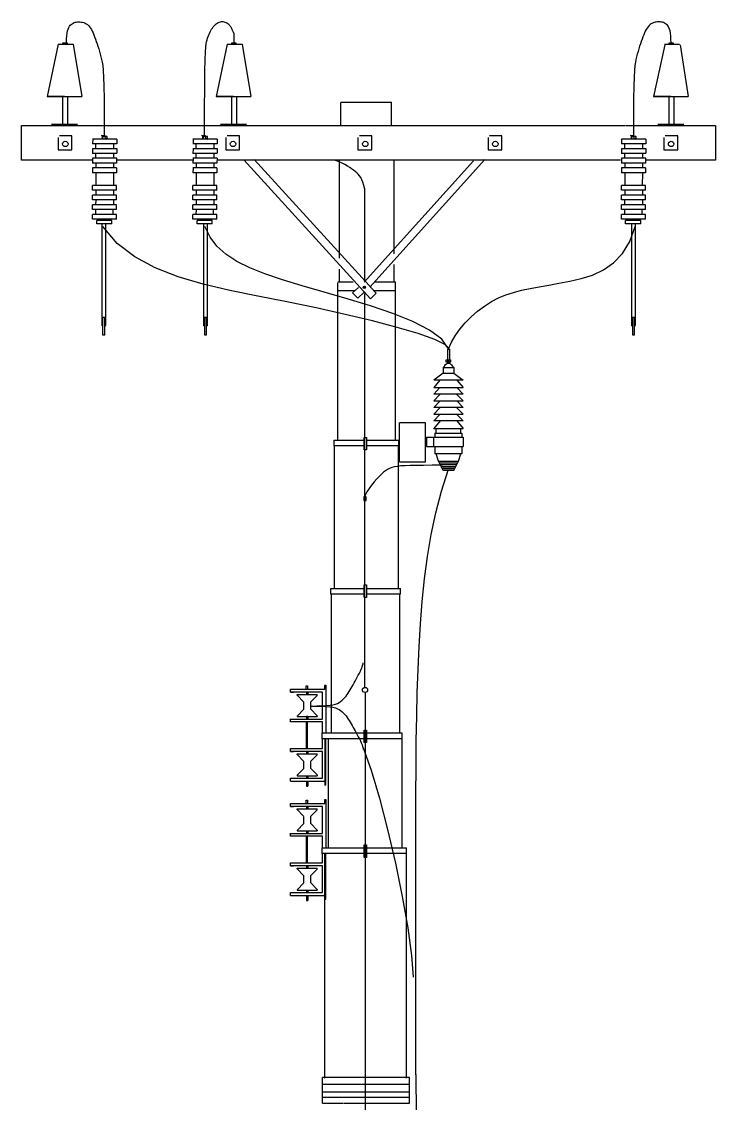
# Model space of a CAD drawing. Extents: x -0.4 to 10.4, y 0 to 10.5.
# Drawn here: x 4.285 to 7.485, y 5.475 to 10.464 of the extents above; entities that cross this region are included whole.
import ezdxf

# ---------------------------------------------------------------- set-up
doc = ezdxf.new("R2010")
doc.units = 0
doc.header["$LTSCALE"] = 250
doc.header["$MEASUREMENT"] = 0
doc.layers.add('DETALHES', color=4, linetype='CONTINUOUS')

msp = doc.modelspace()

# ---------------------------------------------------------------- linework, layer by layer
at = {"layer": 'DETALHES', "color": 6}
for p, q in [((4.4962, 10.4214), (4.4987, 10.4298)), ((4.4987, 10.4298), (4.5016, 10.4367)), ((4.5016, 10.4367), (4.505, 10.4423)), ((4.505, 10.4423), (4.5087, 10.447)), ((4.5087, 10.447), (4.5127, 10.451)), ((4.5127, 10.451), (4.517, 10.4544)), ((4.517, 10.4544), (4.5216, 10.4571)), ((4.5216, 10.4571), (4.5264, 10.4594)), ((4.5264, 10.4594), (4.5315, 10.461)), ((4.5315, 10.461), (4.5367, 10.4622)), ((4.5367, 10.4622), (4.5422, 10.4629)), ((4.5422, 10.4629), (4.5478, 10.4631)), ((4.5478, 10.4631), (4.5536, 10.4629)), ((4.5536, 10.4629), (4.5595, 10.4622)), ((4.5595, 10.4622), (4.5654, 10.4609)), ((4.5654, 10.4609), (4.5712, 10.4592)), ((4.5712, 10.4592), (4.5769, 10.4568)), ((4.5769, 10.4568), (4.5825, 10.4537)), ((4.5825, 10.4537), (4.5878, 10.45)), ((4.5878, 10.45), (4.5929, 10.4455)), ((4.5929, 10.4455), (4.5976, 10.4402)), ((4.5976, 10.4402), (4.602, 10.4342)), ((4.602, 10.4342), (4.6062, 10.4274)), ((4.6062, 10.4274), (4.6102, 10.42)), ((5.1573, 10.4226), (5.1609, 10.4287)), ((5.1609, 10.4287), (5.1647, 10.4345)), ((5.1647, 10.4345), (5.1686, 10.4399)), ((5.1686, 10.4399), (5.1728, 10.445)), ((5.1728, 10.445), (5.1771, 10.4496)), ((5.1771, 10.4496), (5.1817, 10.4536)), ((5.1817, 10.4536), (5.1864, 10.4571)), ((5.1864, 10.4571), (5.1913, 10.4599)), ((5.1913, 10.4599), (5.1963, 10.462)), ((5.1963, 10.462), (5.2015, 10.4633)), ((5.2015, 10.4633), (5.2067, 10.4639)), ((5.2067, 10.4639), (5.212, 10.4639)), ((5.212, 10.4639), (5.2172, 10.4632)), ((5.2172, 10.4632), (5.2221, 10.462)), ((5.2221, 10.462), (5.2269, 10.4603)), ((5.2269, 10.4603), (5.2313, 10.4581)), ((5.2313, 10.4581), (5.2353, 10.4556)), ((5.2353, 10.4556), (5.2388, 10.4528)), ((5.2388, 10.4528), (5.2418, 10.4497)), ((5.2418, 10.4497), (5.2445, 10.4465)), ((5.2445, 10.4465), (5.2468, 10.4431)), ((5.2468, 10.4431), (5.2488, 10.4397)), ((5.2488, 10.4397), (5.2506, 10.4363)), ((5.2506, 10.4363), (5.2522, 10.433)), ((5.2522, 10.433), (5.2536, 10.4298)), ((5.2536, 10.4298), (5.255, 10.4269)), ((7.1654, 10.4274), (7.1615, 10.42)), ((7.1696, 10.4342), (7.1654, 10.4274)), ((7.174, 10.4402), (7.1696, 10.4342)), ((7.1787, 10.4455), (7.174, 10.4402)), ((7.1838, 10.45), (7.1787, 10.4455)), ((7.1891, 10.4537), (7.1838, 10.45)), ((7.1947, 10.4568), (7.1891, 10.4537)), ((7.2004, 10.4592), (7.1947, 10.4568)), ((7.2063, 10.4609), (7.2004, 10.4592)), ((7.2122, 10.4622), (7.2063, 10.4609)), ((7.218, 10.4629), (7.2122, 10.4622)), ((7.2238, 10.4631), (7.218, 10.4629)), ((7.2294, 10.4629), (7.2238, 10.4631)), ((7.2349, 10.4622), (7.2294, 10.4629)), ((7.2402, 10.461), (7.2349, 10.4622)), ((7.2452, 10.4594), (7.2402, 10.461)), ((7.2501, 10.4571), (7.2452, 10.4594)), ((7.2546, 10.4544), (7.2501, 10.4571)), ((7.2589, 10.451), (7.2546, 10.4544)), ((7.263, 10.447), (7.2589, 10.451)), ((7.2666, 10.4423), (7.263, 10.447)), ((7.27, 10.4367), (7.2666, 10.4423)), ((7.2729, 10.4298), (7.27, 10.4367)), ((7.2754, 10.4214), (7.2729, 10.4298)), ((4.4914, 10.3668), (4.4918, 10.3842)), ((4.4918, 10.3842), (4.4927, 10.3989)), ((4.4927, 10.3989), (4.4942, 10.4112)), ((4.4942, 10.4112), (4.4962, 10.4214)), ((4.6102, 10.42), (4.614, 10.4118)), ((4.614, 10.4118), (4.6177, 10.403)), ((4.6177, 10.403), (4.6214, 10.3936)), ((4.6214, 10.3936), (4.6251, 10.3835)), ((4.6251, 10.3835), (4.6289, 10.3729)), ((5.1379, 10.3709), (5.1401, 10.3794)), ((5.1401, 10.3794), (5.1425, 10.3875)), ((5.1425, 10.3875), (5.1451, 10.3952)), ((5.1451, 10.3952), (5.1479, 10.4026)), ((5.1479, 10.4026), (5.1508, 10.4096)), ((5.1508, 10.4096), (5.154, 10.4163)), ((5.154, 10.4163), (5.1573, 10.4226)), ((5.255, 10.4269), (5.2563, 10.4242)), ((5.2563, 10.4242), (5.2575, 10.4217)), ((5.2575, 10.4217), (5.2586, 10.4195)), ((5.2586, 10.4195), (5.2596, 10.4175)), ((5.2596, 10.4175), (5.2605, 10.4157)), ((5.2605, 10.4157), (5.2612, 10.4143)), ((5.2612, 10.4143), (5.2618, 10.413)), ((5.2618, 10.413), (5.2623, 10.412)), ((5.2623, 10.412), (5.2627, 10.4107)), ((5.2627, 10.4107), (5.2629, 10.4086)), ((5.2629, 10.4086), (5.2631, 10.4051)), ((5.2631, 10.4051), (5.2632, 10.3998)), ((5.2632, 10.3998), (5.2633, 10.3921)), ((5.2633, 10.3921), (5.2633, 10.3814)), ((5.2633, 10.3814), (5.2633, 10.3672)), ((7.1465, 10.3835), (7.1427, 10.3729)), ((7.1502, 10.3936), (7.1465, 10.3835)), ((7.1539, 10.403), (7.1502, 10.3936)), ((7.1576, 10.4118), (7.1539, 10.403)), ((7.1615, 10.42), (7.1576, 10.4118)), ((7.2774, 10.4112), (7.2754, 10.4214)), ((7.2789, 10.3989), (7.2774, 10.4112)), ((7.2799, 10.3842), (7.2789, 10.3989)), ((7.2802, 10.3668), (7.2799, 10.3842)), ((4.6289, 10.3729), (4.6327, 10.3618)), ((4.6327, 10.3618), (4.6365, 10.3503)), ((4.6365, 10.3503), (4.6402, 10.3385)), ((4.6402, 10.3385), (4.6437, 10.3264)), ((5.1324, 10.3242), (5.134, 10.3471)), ((5.134, 10.3471), (5.1359, 10.3613)), ((5.1359, 10.3613), (5.1379, 10.3709)), ((7.1315, 10.3385), (7.1279, 10.3264)), ((7.1352, 10.3503), (7.1315, 10.3385)), ((7.1389, 10.3618), (7.1352, 10.3503)), ((7.1427, 10.3729), (7.1389, 10.3618)), ((4.6437, 10.3264), (4.6472, 10.3142)), ((4.6472, 10.3142), (4.6504, 10.3018)), ((4.6504, 10.3018), (4.6534, 10.2895)), ((4.6534, 10.2895), (4.6561, 10.2767)), ((5.13, 10.2357), (5.1311, 10.2884)), ((5.1311, 10.2884), (5.1324, 10.3242)), ((7.1182, 10.2895), (7.1156, 10.2767)), ((7.1212, 10.3018), (7.1182, 10.2895)), ((7.1244, 10.3142), (7.1212, 10.3018)), ((7.1279, 10.3264), (7.1244, 10.3142)), ((4.6561, 10.2767), (4.6584, 10.2609)), ((4.6584, 10.2609), (4.6605, 10.2392)), ((4.6605, 10.2392), (4.6622, 10.2084)), ((5.1291, 10.1618), (5.13, 10.2357)), ((7.1111, 10.2392), (7.1094, 10.2084)), ((7.1132, 10.2609), (7.1111, 10.2392)), ((7.1156, 10.2767), (7.1132, 10.2609)), ((4.6622, 10.2084), (4.6636, 10.1656)), ((7.1094, 10.2084), (7.1081, 10.1656)), ((4.6636, 10.1656), (4.6645, 10.1077)), ((5.1286, 10.0627), (5.1291, 10.1618)), ((7.1081, 10.1656), (7.1071, 10.1077)), ((4.6645, 10.1077), (4.6651, 10.0317)), ((7.1071, 10.1077), (7.1065, 10.0317)), ((4.6651, 10.0317), (4.6653, 9.9346)), ((5.1285, 9.9342), (5.1286, 10.0627)), ((7.1065, 10.0317), (7.1063, 9.9346)), ((5.7488, 9.817), (5.7327, 9.8233)), ((5.7632, 9.8106), (5.7488, 9.817)), ((5.776, 9.8043), (5.7632, 9.8106)), ((5.7875, 9.798), (5.776, 9.8043)), ((5.7977, 9.7918), (5.7875, 9.798)), ((5.8069, 9.7856), (5.7977, 9.7918)), ((5.8153, 9.7794), (5.8069, 9.7856)), ((5.823, 9.7733), (5.8153, 9.7794)), ((5.8301, 9.7672), (5.823, 9.7733)), ((5.8367, 9.7607), (5.8301, 9.7672)), ((5.8429, 9.7535), (5.8367, 9.7607)), ((5.8487, 9.7451), (5.8429, 9.7535)), ((5.8541, 9.735), (5.8487, 9.7451)), ((5.8591, 9.7229), (5.8541, 9.735)), ((5.8638, 9.7084), (5.8591, 9.7229)), ((5.8682, 9.691), (5.8638, 9.7084)), ((5.8682, 9.5673), (5.8682, 9.6937)), ((5.8682, 9.2693), (5.8682, 9.5673)), ((4.7251, 9.4414), (4.659, 9.5188)), ((5.1535, 9.4703), (5.1303, 9.5188)), ((7.0897, 9.4492), (7.114, 9.5188)), ((4.8062, 9.3786), (4.7251, 9.4414)), ((5.1854, 9.4281), (5.1535, 9.4703)), ((7.0562, 9.394), (7.0897, 9.4492)), ((5.2264, 9.3912), (5.1854, 9.4281)), ((5.2767, 9.3584), (5.2264, 9.3912)), ((7.0153, 9.3512), (7.0562, 9.394)), ((4.9005, 9.3277), (4.8062, 9.3786)), ((5.3367, 9.3286), (5.2767, 9.3584)), ((6.9688, 9.319), (7.0153, 9.3512)), ((5.0063, 9.2866), (4.9005, 9.3277)), ((5.1217, 9.2527), (5.0063, 9.2866)), ((5.4067, 9.3005), (5.3367, 9.3286)), ((5.4872, 9.2732), (5.4067, 9.3005)), ((6.8662, 9.2785), (6.9184, 9.2954)), ((6.9184, 9.2954), (6.9688, 9.319)), ((5.2449, 9.2238), (5.1217, 9.2527)), ((5.5783, 9.2454), (5.4872, 9.2732)), ((5.6795, 9.2162), (5.5783, 9.2454)), ((6.5909, 9.2251), (6.63, 9.2336)), ((6.63, 9.2336), (6.6714, 9.2414)), ((6.6714, 9.2414), (6.7157, 9.2491)), ((6.7157, 9.2491), (6.7632, 9.2571)), ((6.7632, 9.2571), (6.8138, 9.2664)), ((6.8138, 9.2664), (6.8662, 9.2785)), ((5.3742, 9.1974), (5.2449, 9.2238)), ((5.5077, 9.1712), (5.3742, 9.1974)), ((5.7865, 9.1853), (5.6795, 9.2162)), ((5.894, 9.1525), (5.7865, 9.1853)), ((5.8682, 9.0471), (5.8682, 9.2094)), ((6.4516, 9.1725), (6.4847, 9.1895)), ((6.4847, 9.1895), (6.5187, 9.2036)), ((6.5187, 9.2036), (6.5539, 9.2153)), ((6.5539, 9.2153), (6.5909, 9.2251)), ((5.6432, 9.1433), (5.5077, 9.1712)), ((5.7763, 9.1139), (5.6432, 9.1433)), ((5.9966, 9.1176), (5.894, 9.1525)), ((6.3881, 9.1286), (6.4193, 9.152)), ((6.4193, 9.152), (6.4516, 9.1725)), ((5.9024, 9.0839), (5.7763, 9.1139)), ((6.0165, 9.054), (5.9024, 9.0839)), ((6.0891, 9.0805), (5.9966, 9.1176)), ((6.1662, 9.0411), (6.0891, 9.0805)), ((6.3311, 9.0748), (6.3585, 9.1027)), ((6.3585, 9.1027), (6.3881, 9.1286)), ((5.8682, 8.9147), (5.8682, 9.0471)), ((6.1141, 9.0251), (6.0165, 9.054)), ((6.2226, 8.9992), (6.1662, 9.0411)), ((6.2849, 9.0154), (6.3064, 9.0456)), ((6.3064, 9.0456), (6.3311, 9.0748)), ((6.1902, 8.9978), (6.1141, 9.0251)), ((6.2401, 8.973), (6.1902, 8.9978)), ((6.253, 8.9546), (6.2226, 8.9992)), ((6.2539, 8.9546), (6.2673, 8.9849)), ((6.2673, 8.9849), (6.2849, 9.0154)), ((6.2591, 8.9515), (6.2401, 8.973)), ((5.8681, 7.3926), (5.8681, 8.9136)), ((5.9532, 8.3856), (5.9438, 8.3769)), ((5.9624, 8.3928), (5.9532, 8.3856)), ((5.9718, 8.3988), (5.9624, 8.3928)), ((5.9817, 8.4036), (5.9718, 8.3988)), ((5.9924, 8.4075), (5.9817, 8.4036)), ((6.0044, 8.4105), (5.9924, 8.4075)), ((6.018, 8.4129), (6.0044, 8.4105)), ((6.0339, 8.4146), (6.018, 8.4129)), ((6.0531, 8.4159), (6.0339, 8.4146)), ((6.0763, 8.4168), (6.0531, 8.4159)), ((6.1043, 8.4173), (6.0763, 8.4168)), ((6.1381, 8.4175), (6.1043, 8.4173)), ((6.1784, 8.4176), (6.1381, 8.4175)), ((6.226, 8.4177), (6.1784, 8.4176)), ((6.2215, 8.2978), (6.2526, 8.3952)), ((5.9338, 8.3666), (5.9229, 8.3546)), ((5.9438, 8.3769), (5.9338, 8.3666)), ((6.1956, 8.1988), (6.2215, 8.2978)), ((5.8737, 8.273), (5.8631, 8.273)), ((5.8631, 8.273), (5.8631, 8.2551)), ((5.8631, 8.2551), (5.8641, 8.2551)), ((5.8723, 8.2726), (5.8641, 8.2726)), ((5.8641, 8.2726), (5.8641, 8.2556)), ((5.8641, 8.2556), (5.8718, 8.2556)), ((5.8641, 8.2551), (5.8723, 8.2551)), ((5.8718, 8.2721), (5.8645, 8.2721)), ((5.8645, 8.2721), (5.8645, 8.256)), ((5.8645, 8.256), (5.8704, 8.256)), ((5.8645, 8.2551), (5.8737, 8.2551)), ((5.8663, 8.2707), (5.865, 8.2707)), ((5.865, 8.2707), (5.865, 8.2569)), ((5.865, 8.2569), (5.87, 8.2569)), ((5.87, 8.2689), (5.8654, 8.2689)), ((5.8654, 8.2689), (5.8654, 8.2579)), ((5.8654, 8.2579), (5.8691, 8.2579)), ((5.8691, 8.2661), (5.8659, 8.2661)), ((5.8659, 8.2661), (5.8659, 8.2629)), ((5.8659, 8.2629), (5.8659, 8.2611)), ((5.8659, 8.2611), (5.8673, 8.2611)), ((5.8704, 8.2707), (5.8663, 8.2707)), ((5.8673, 8.2611), (5.8673, 8.2597)), ((5.8673, 8.2597), (5.8682, 8.2597)), ((5.8691, 8.2579), (5.8691, 8.2661)), ((5.87, 8.2569), (5.87, 8.2689)), ((5.8704, 8.256), (5.8704, 8.2707)), ((5.8718, 8.2565), (5.8718, 8.2721)), ((5.8718, 8.2556), (5.8718, 8.2565)), ((5.8723, 8.2551), (5.8723, 8.2726)), ((5.8737, 8.2551), (5.8737, 8.273)), ((6.1743, 8.0982), (6.1956, 8.1988)), ((6.157, 7.9964), (6.1743, 8.0982)), ((6.1433, 7.8936), (6.157, 7.9964)), ((6.1326, 7.79), (6.1433, 7.8936)), ((6.1244, 7.6858), (6.1326, 7.79)), ((6.118, 7.5814), (6.1244, 7.6858)), ((6.1131, 7.4765), (6.118, 7.5814)), ((5.8511, 7.4777), (5.8547, 7.4864)), ((5.8547, 7.4864), (5.8575, 7.4943)), ((5.8575, 7.4943), (5.8593, 7.5014)), ((5.8593, 7.5014), (5.86, 7.5074)), ((5.8279, 7.431), (5.8327, 7.4401)), ((5.8327, 7.4401), (5.8375, 7.4495)), ((5.8375, 7.4495), (5.8423, 7.459)), ((5.8423, 7.459), (5.8469, 7.4685)), ((5.8469, 7.4685), (5.8511, 7.4777)), ((6.1095, 7.3701), (6.1131, 7.4765)), ((5.8007, 7.3824), (5.8053, 7.39)), ((5.8053, 7.39), (5.8098, 7.3978)), ((5.8098, 7.3978), (5.8143, 7.4057)), ((5.8143, 7.4057), (5.8188, 7.4139)), ((5.8188, 7.4139), (5.8233, 7.4223)), ((5.8233, 7.4223), (5.8279, 7.431)), ((5.7561, 7.3287), (5.7629, 7.3341)), ((5.7629, 7.3341), (5.7693, 7.34)), ((5.7693, 7.34), (5.7752, 7.3464)), ((5.7752, 7.3464), (5.7808, 7.3531)), ((5.7808, 7.3531), (5.7861, 7.3602)), ((5.7861, 7.3602), (5.7912, 7.3675)), ((5.7912, 7.3675), (5.796, 7.3749)), ((5.796, 7.3749), (5.8007, 7.3824)), ((5.8685, 7.3731), (5.8685, 3.2901)), ((6.1068, 7.2606), (6.1095, 7.3701)), ((5.6168, 7.3075), (5.6462, 7.3077)), ((5.6168, 7.3075), (5.6462, 7.3073)), ((5.6462, 7.3077), (5.6707, 7.3084)), ((5.6462, 7.3073), (5.6707, 7.3066)), ((5.6707, 7.3084), (5.6909, 7.3096)), ((5.6707, 7.3066), (5.6909, 7.3054)), ((5.6909, 7.3096), (5.7073, 7.3113)), ((5.6909, 7.3054), (5.7073, 7.3037)), ((5.7073, 7.3113), (5.7207, 7.3135)), ((5.7073, 7.3037), (5.7207, 7.3015)), ((5.7207, 7.3135), (5.7317, 7.3163)), ((5.7207, 7.3015), (5.7317, 7.2986)), ((5.7317, 7.3163), (5.7409, 7.3198)), ((5.7317, 7.2986), (5.7409, 7.2952)), ((5.7409, 7.3198), (5.7488, 7.3239)), ((5.7409, 7.2952), (5.7488, 7.2911)), ((5.7488, 7.3239), (5.7561, 7.3287)), ((5.7488, 7.2911), (5.7561, 7.2863)), ((5.7561, 7.2863), (5.7629, 7.2809)), ((5.7629, 7.2809), (5.7693, 7.275)), ((5.7693, 7.275), (5.7752, 7.2686)), ((5.7752, 7.2686), (5.7808, 7.2619)), ((5.7808, 7.2619), (5.7861, 7.2548)), ((5.7861, 7.2548), (5.7912, 7.2475)), ((5.7912, 7.2475), (5.796, 7.2401)), ((5.796, 7.2401), (5.8007, 7.2326)), ((6.1051, 7.1464), (6.1068, 7.2606)), ((5.8007, 7.2326), (5.8053, 7.225)), ((5.8053, 7.225), (5.8098, 7.2172)), ((5.8098, 7.2172), (5.8143, 7.2092)), ((5.8143, 7.2092), (5.8188, 7.2011)), ((5.8188, 7.2011), (5.8233, 7.1927)), ((5.8233, 7.1927), (5.8279, 7.1839)), ((5.8279, 7.1839), (5.8327, 7.1749)), ((5.8327, 7.1749), (5.8375, 7.1655)), ((5.8375, 7.1655), (5.8423, 7.156)), ((5.8423, 7.156), (5.8469, 7.1465)), ((5.8469, 7.1465), (5.8511, 7.1373)), ((5.8511, 7.1373), (5.8547, 7.1286)), ((6.104, 7.026), (6.1051, 7.1464)), ((5.8547, 7.1286), (5.8575, 7.1206)), ((5.8575, 7.1206), (5.8593, 7.1136)), ((5.8593, 7.114), (5.8962, 7.0114)), ((5.8593, 7.1136), (5.86, 7.1076)), ((5.8962, 7.0114), (5.9347, 6.883)), ((6.1035, 6.8979), (6.104, 7.026)), ((6.1033, 6.7606), (6.1035, 6.8979)), ((5.9347, 6.883), (5.9729, 6.7375)), ((5.9729, 6.7375), (6.0088, 6.5835)), ((6.1032, 6.6125), (6.1033, 6.7606)), ((6.1032, 6.4537), (6.1032, 6.6125)), ((6.0088, 6.5835), (6.0404, 6.4297)), ((6.1032, 6.2898), (6.1032, 6.4537)), ((6.0404, 6.4297), (6.0659, 6.2848)), ((6.1032, 6.1281), (6.1032, 6.2898)), ((6.0659, 6.2848), (6.0833, 6.1576)), ((6.0833, 6.1576), (6.0906, 6.0567)), ((6.1032, 5.9759), (6.1032, 6.1281)), ((6.1032, 5.8404), (6.1032, 5.9759)), ((6.1032, 5.729), (6.1032, 5.8404)), ((6.1032, 5.6487), (6.1032, 5.729)), ((6.1032, 5.607), (6.1032, 5.6487)), ((6.1057, 5.4256), (6.1051, 5.6085))]:
    msp.add_line(p, q, dxfattribs=at)
at = {"layer": 'DETALHES', "color": 3}
for p, q in [((4.4535, 10.3594), (4.403, 10.1188)), ((4.4535, 10.3594), (4.5217, 10.3594)), ((4.4752, 10.3594), (4.4752, 10.3667)), ((4.4752, 10.3667), (4.4939, 10.3667)), ((4.4939, 10.3667), (4.4939, 10.3594)), ((4.5217, 10.3594), (4.563, 10.1188)), ((5.2329, 10.3594), (5.1824, 10.1188)), ((5.2329, 10.3594), (5.3011, 10.3594)), ((5.2546, 10.3667), (5.2733, 10.3667)), ((5.2546, 10.3594), (5.2546, 10.3667)), ((5.2733, 10.3667), (5.2733, 10.3594)), ((5.3011, 10.3594), (5.3424, 10.1188)), ((7.2516, 10.357), (7.1998, 10.1188)), ((7.2502, 10.3594), (7.3184, 10.3594)), ((7.2719, 10.3589), (7.2719, 10.3667)), ((7.2719, 10.3667), (7.2906, 10.3667)), ((7.2729, 10.3594), (7.2729, 10.3638)), ((7.2906, 10.3667), (7.2906, 10.3589)), ((7.3216, 10.357), (7.3598, 10.1188)), ((4.403, 10.1188), (4.563, 10.1188)), ((4.483, 10.1188), (4.403, 10.1188)), ((4.4752, 10.1179), (4.4959, 10.1179)), ((5.1824, 10.1188), (5.3424, 10.1188)), ((7.1998, 10.1188), (7.3598, 10.1188)), ((7.2798, 10.1188), (7.1998, 10.1188)), ((7.2719, 10.1179), (7.2927, 10.1179)), ((4.6532, 9.9384), (4.6668, 9.9395)), ((4.6629, 9.9352), (4.6532, 9.9384)), ((4.6722, 9.9345), (4.6557, 9.9345)), ((4.6557, 9.9345), (4.6557, 9.9221)), ((4.6567, 9.9222), (4.6598, 9.9298)), ((4.6598, 9.9298), (4.6629, 9.9352)), ((4.6678, 9.9384), (4.6661, 9.9352)), ((4.6661, 9.9352), (4.6692, 9.9297)), ((4.6668, 9.9395), (4.6678, 9.9384)), ((4.6692, 9.9297), (4.6787, 9.9221)), ((4.6791, 9.9345), (4.672, 9.9345)), ((4.6791, 9.9223), (4.6791, 9.9345)), ((5.1161, 9.9384), (5.1298, 9.9395)), ((5.1258, 9.9352), (5.1161, 9.9384)), ((5.1351, 9.9345), (5.1186, 9.9345)), ((5.1186, 9.9345), (5.1186, 9.9221)), ((5.1196, 9.9222), (5.1228, 9.9298)), ((5.1228, 9.9298), (5.1258, 9.9352)), ((5.1307, 9.9384), (5.129, 9.9352)), ((5.129, 9.9352), (5.1321, 9.9297)), ((5.1298, 9.9395), (5.1307, 9.9384)), ((5.1321, 9.9297), (5.1416, 9.9221)), ((5.142, 9.9345), (5.1349, 9.9345)), ((5.142, 9.9223), (5.142, 9.9345)), ((7.0932, 9.9384), (7.1068, 9.9395)), ((7.1029, 9.9352), (7.0932, 9.9384)), ((7.0957, 9.9345), (7.0957, 9.9221)), ((7.1122, 9.9345), (7.0957, 9.9345)), ((7.0967, 9.9222), (7.0998, 9.9298)), ((7.0998, 9.9298), (7.1029, 9.9352)), ((7.1078, 9.9384), (7.1061, 9.9352)), ((7.1061, 9.9352), (7.1092, 9.9297)), ((7.1068, 9.9395), (7.1078, 9.9384)), ((7.1092, 9.9297), (7.1187, 9.9221)), ((7.1191, 9.9345), (7.112, 9.9345)), ((7.1191, 9.9223), (7.1191, 9.9345)), ((4.7231, 9.9221), (4.612, 9.9221)), ((4.7231, 9.9004), (4.612, 9.9004)), ((4.6123, 9.9224), (4.6122, 9.9002)), ((4.6269, 9.878), (4.627, 9.9003)), ((4.7083, 9.8998), (4.7082, 9.8777)), ((4.7232, 9.922), (4.7231, 9.9004)), ((5.186, 9.9221), (5.0749, 9.9221)), ((5.186, 9.9004), (5.0749, 9.9004)), ((5.0752, 9.9224), (5.0751, 9.9002)), ((5.0899, 9.878), (5.0899, 9.9003)), ((5.1712, 9.8998), (5.1711, 9.8777)), ((5.1861, 9.922), (5.186, 9.9004)), ((7.1631, 9.9221), (7.052, 9.9221)), ((7.1631, 9.9004), (7.052, 9.9004)), ((7.0523, 9.9224), (7.0522, 9.9002)), ((7.0669, 9.878), (7.067, 9.9003)), ((7.1483, 9.8998), (7.1482, 9.8777)), ((7.1632, 9.922), (7.1631, 9.9004)), ((4.7231, 9.878), (4.612, 9.878)), ((4.7231, 9.8562), (4.612, 9.8562)), ((4.7231, 9.8337), (4.612, 9.8337)), ((4.6122, 9.878), (4.6121, 9.8558)), ((4.6122, 9.8337), (4.6121, 9.8115)), ((4.6268, 9.8336), (4.6269, 9.8558)), ((4.7082, 9.8555), (4.7081, 9.8333)), ((4.7229, 9.8339), (4.7228, 9.8112)), ((4.7232, 9.8781), (4.7231, 9.8566)), ((5.186, 9.878), (5.0749, 9.878)), ((5.186, 9.8562), (5.0749, 9.8562)), ((5.186, 9.8337), (5.0749, 9.8337)), ((5.0751, 9.878), (5.075, 9.8558)), ((5.0751, 9.8337), (5.075, 9.8115)), ((5.0897, 9.8336), (5.0898, 9.8558)), ((5.1711, 9.8555), (5.171, 9.8333)), ((5.1858, 9.8339), (5.1857, 9.8112)), ((5.1861, 9.8781), (5.186, 9.8566)), ((7.1631, 9.878), (7.052, 9.878)), ((7.1631, 9.8562), (7.052, 9.8562)), ((7.1631, 9.8337), (7.052, 9.8337)), ((7.0522, 9.878), (7.0521, 9.8558)), ((7.0522, 9.8337), (7.0521, 9.8115)), ((7.0668, 9.8336), (7.0669, 9.8558)), ((7.1482, 9.8555), (7.1481, 9.8333)), ((7.1629, 9.8339), (7.1628, 9.8112)), ((7.1632, 9.8781), (7.1631, 9.8566)), ((4.7228, 9.8112), (4.612, 9.8112)), ((4.7227, 9.7889), (4.612, 9.7889)), ((4.6122, 9.7889), (4.6121, 9.767)), ((4.6264, 9.8112), (4.6263, 9.789)), ((4.708, 9.8112), (4.7079, 9.789)), ((4.7227, 9.7889), (4.7226, 9.767)), ((5.1857, 9.8112), (5.0749, 9.8112)), ((5.1856, 9.7889), (5.0749, 9.7889)), ((5.0751, 9.7889), (5.075, 9.767)), ((5.0893, 9.8112), (5.0892, 9.789)), ((5.1709, 9.8112), (5.1708, 9.789)), ((5.1856, 9.7889), (5.1855, 9.767)), ((7.1628, 9.8112), (7.052, 9.8112)), ((7.1627, 9.7889), (7.052, 9.7889)), ((7.0522, 9.7889), (7.0521, 9.767)), ((7.0664, 9.8112), (7.0663, 9.789)), ((7.148, 9.8112), (7.1479, 9.789)), ((7.1627, 9.7889), (7.1626, 9.767)), ((4.7226, 9.767), (4.612, 9.767)), ((4.6265, 9.7668), (4.6263, 9.7077)), ((4.7078, 9.7668), (4.7076, 9.7077)), ((5.1855, 9.767), (5.0749, 9.767)), ((5.0894, 9.7668), (5.0892, 9.7077)), ((5.1708, 9.7668), (5.1705, 9.7077)), ((7.1626, 9.767), (7.052, 9.767)), ((7.0665, 9.7668), (7.0663, 9.7077)), ((7.1478, 9.7668), (7.1476, 9.7077)), ((4.6115, 9.6859), (4.6116, 9.708)), ((4.7224, 9.708), (4.6116, 9.708)), ((4.7223, 9.6864), (4.612, 9.6864)), ((4.6263, 9.6858), (4.6248, 9.6859)), ((4.6264, 9.686), (4.6263, 9.6639)), ((4.708, 9.6857), (4.7079, 9.6635)), ((4.7223, 9.6864), (4.7224, 9.708)), ((5.0744, 9.6859), (5.0745, 9.708)), ((5.1853, 9.708), (5.0745, 9.708)), ((5.1853, 9.6864), (5.0749, 9.6864)), ((5.0892, 9.6858), (5.0877, 9.6859)), ((5.0893, 9.686), (5.0892, 9.6639)), ((5.1709, 9.6857), (5.1708, 9.6635)), ((5.1853, 9.6864), (5.1853, 9.708)), ((7.0515, 9.6859), (7.0516, 9.708)), ((7.1624, 9.708), (7.0516, 9.708)), ((7.1623, 9.6864), (7.052, 9.6864)), ((7.0663, 9.6858), (7.0648, 9.6859)), ((7.0664, 9.686), (7.0663, 9.6639)), ((7.148, 9.6857), (7.1479, 9.6635)), ((7.1623, 9.6864), (7.1624, 9.708)), ((4.6113, 9.6415), (4.6114, 9.6633)), ((4.7223, 9.6633), (4.6114, 9.6633)), ((4.7223, 9.6414), (4.6114, 9.6414)), ((4.6261, 9.6415), (4.626, 9.6193)), ((4.7223, 9.6633), (4.7075, 9.6634)), ((4.708, 9.6407), (4.7079, 9.6186)), ((4.7222, 9.6414), (4.7223, 9.6633)), ((5.0742, 9.6415), (5.0743, 9.6633)), ((5.1852, 9.6633), (5.0743, 9.6633)), ((5.1852, 9.6414), (5.0743, 9.6414)), ((5.089, 9.6415), (5.0889, 9.6193)), ((5.1852, 9.6633), (5.1704, 9.6634)), ((5.1709, 9.6407), (5.1708, 9.6186)), ((5.1851, 9.6414), (5.1852, 9.6633)), ((7.0513, 9.6415), (7.0514, 9.6633)), ((7.1623, 9.6633), (7.0514, 9.6633)), ((7.1623, 9.6414), (7.0514, 9.6414)), ((7.0661, 9.6415), (7.066, 9.6193)), ((7.1623, 9.6633), (7.1475, 9.6634)), ((7.148, 9.6407), (7.1479, 9.6186)), ((7.1622, 9.6414), (7.1623, 9.6633)), ((4.6112, 9.5972), (4.6112, 9.5971)), ((4.6113, 9.5971), (4.6114, 9.6195)), ((4.7222, 9.5971), (4.6113, 9.5971)), ((4.7223, 9.6195), (4.6114, 9.6195)), ((4.626, 9.5971), (4.6259, 9.5748)), ((4.7072, 9.5747), (4.7073, 9.5968)), ((4.7222, 9.5971), (4.7223, 9.6195)), ((5.0741, 9.5972), (5.0741, 9.5971)), ((5.0742, 9.5971), (5.0743, 9.6195)), ((5.1851, 9.5971), (5.0742, 9.5971)), ((5.1852, 9.6195), (5.0743, 9.6195)), ((5.0889, 9.5971), (5.0888, 9.5748)), ((5.1701, 9.5747), (5.1702, 9.5968)), ((5.1851, 9.5971), (5.1852, 9.6195)), ((7.0512, 9.5972), (7.0512, 9.5971)), ((7.0513, 9.5971), (7.0514, 9.6195)), ((7.1622, 9.5971), (7.0513, 9.5971)), ((7.1623, 9.6195), (7.0514, 9.6195)), ((7.066, 9.5971), (7.0659, 9.5748)), ((7.1472, 9.5747), (7.1473, 9.5968)), ((7.1622, 9.5971), (7.1623, 9.6195)), ((4.7223, 9.5751), (4.6111, 9.5751)), ((4.6113, 9.5536), (4.6114, 9.575)), ((4.7222, 9.5536), (4.6113, 9.5536)), ((4.7009, 9.5462), (4.6307, 9.5462)), ((4.6307, 9.5312), (4.6307, 9.5462)), ((4.7009, 9.5312), (4.6307, 9.5312)), ((4.6555, 9.0617), (4.6555, 9.5323)), ((4.6711, 9.5317), (4.6711, 9.0621)), ((4.7009, 9.5312), (4.7009, 9.5462)), ((4.7222, 9.5536), (4.7223, 9.5745)), ((5.1852, 9.5751), (5.074, 9.5751)), ((5.0742, 9.5536), (5.0743, 9.575)), ((5.1851, 9.5536), (5.0742, 9.5536)), ((5.1638, 9.5462), (5.0936, 9.5462)), ((5.0936, 9.5312), (5.0936, 9.5462)), ((5.1638, 9.5312), (5.0936, 9.5312)), ((5.1255, 9.0617), (5.1255, 9.5323)), ((5.1411, 9.5317), (5.1411, 9.0614)), ((5.1638, 9.5312), (5.1638, 9.5462)), ((5.1851, 9.5536), (5.1852, 9.5745)), ((7.1623, 9.5751), (7.0511, 9.5751)), ((7.0513, 9.5536), (7.0514, 9.575)), ((7.1622, 9.5536), (7.0513, 9.5536)), ((7.0707, 9.5312), (7.0707, 9.5462)), ((7.1409, 9.5462), (7.0707, 9.5462)), ((7.1409, 9.5312), (7.0707, 9.5312)), ((7.0996, 9.0617), (7.0996, 9.5323)), ((7.1152, 9.5317), (7.1152, 9.0621)), ((7.1409, 9.5312), (7.1409, 9.5462)), ((7.1622, 9.5536), (7.1623, 9.5745)), ((4.6679, 9.1), (4.6579, 9.1)), ((4.6579, 9.1), (4.6579, 9.02)), ((4.6679, 9.02), (4.6679, 9.1)), ((5.1279, 9.1), (5.1279, 9.02)), ((5.1379, 9.1), (5.1279, 9.1)), ((5.1379, 9.02), (5.1379, 9.1)), ((7.102, 9.1), (7.102, 9.02)), ((7.112, 9.1), (7.102, 9.1)), ((7.112, 9.02), (7.112, 9.1)), ((4.6556, 9.0617), (4.6578, 9.0617)), ((4.6679, 9.0617), (4.6711, 9.0617)), ((4.6711, 9.0617), (4.6711, 9.0622)), ((5.1255, 9.0617), (5.1278, 9.0617)), ((5.1377, 9.0614), (5.1411, 9.0614)), ((7.0996, 9.0617), (7.1019, 9.0617)), ((7.1119, 9.0617), (7.1152, 9.0617)), ((7.1152, 9.0617), (7.1152, 9.0622)), ((4.6579, 9.02), (4.6679, 9.02)), ((5.1279, 9.02), (5.1379, 9.02)), ((7.102, 9.02), (7.112, 9.02)), ((6.2483, 8.9515), (6.2483, 8.9045)), ((6.2591, 8.9515), (6.2483, 8.9515)), ((6.2591, 8.9045), (6.2591, 8.9515)), ((6.2364, 8.8768), (6.2374, 8.8817)), ((6.2374, 8.8817), (6.2437, 8.886)), ((6.2428, 8.9045), (6.2628, 8.9045)), ((6.2428, 8.8938), (6.2428, 8.9045)), ((6.2628, 8.8938), (6.2428, 8.8938)), ((6.2437, 8.886), (6.2499, 8.889)), ((6.2483, 8.9045), (6.2591, 8.9045)), ((6.2483, 8.8938), (6.2483, 8.889)), ((6.2483, 8.889), (6.2591, 8.889)), ((6.2499, 8.889), (6.2502, 8.8891)), ((6.2506, 8.8938), (6.2506, 8.9045)), ((6.2566, 8.8938), (6.2566, 8.9045)), ((6.2583, 8.889), (6.2584, 8.889)), ((6.2584, 8.889), (6.2625, 8.886)), ((6.2591, 8.889), (6.2591, 8.8938)), ((6.2625, 8.886), (6.2668, 8.8817)), ((6.2628, 8.9045), (6.2628, 8.8938)), ((6.2668, 8.8817), (6.2711, 8.8767)), ((6.2288, 8.8431), (6.186, 8.8109)), ((6.2286, 8.8694), (6.2316, 8.8719)), ((6.2288, 8.8693), (6.2288, 8.8431)), ((6.2288, 8.8689), (6.2776, 8.8689)), ((6.2288, 8.8431), (6.2776, 8.8431)), ((6.2316, 8.8719), (6.2364, 8.8768)), ((6.2711, 8.8767), (6.2756, 8.8718)), ((6.2756, 8.8718), (6.2783, 8.8693)), ((6.2776, 8.8684), (6.2776, 8.8431)), ((6.2776, 8.8431), (6.3205, 8.8109)), ((6.3205, 8.8109), (6.186, 8.8109)), ((6.2143, 8.8107), (6.186, 8.7769)), ((6.2921, 8.8108), (6.3205, 8.7769)), ((6.186, 8.7769), (6.3205, 8.7769)), ((6.2141, 8.7766), (6.186, 8.7451)), ((6.3205, 8.7451), (6.186, 8.7451)), ((6.2142, 8.7448), (6.186, 8.7143)), ((6.2923, 8.7766), (6.3205, 8.7451)), ((6.2923, 8.7448), (6.3205, 8.7143)), ((6.2144, 8.7143), (6.186, 8.6836)), ((6.186, 8.7143), (6.3205, 8.7143)), ((6.3205, 8.6836), (6.186, 8.6836)), ((6.2141, 8.6833), (6.186, 8.6528)), ((6.292, 8.7143), (6.3205, 8.6836)), ((6.2923, 8.6833), (6.3205, 8.6528)), ((6.186, 8.6528), (6.3205, 8.6528)), ((6.2141, 8.6525), (6.186, 8.6221)), ((6.2923, 8.6525), (6.3205, 8.6221)), ((6.1471, 8.6132), (6.0271, 8.6132)), ((6.0271, 8.4332), (6.0271, 8.6132)), ((6.1471, 8.4332), (6.1471, 8.6132)), ((6.2147, 8.6222), (6.186, 8.5881)), ((6.3205, 8.6221), (6.186, 8.6221)), ((6.186, 8.5879), (6.186, 8.5883)), ((6.186, 8.5881), (6.3205, 8.5881)), ((6.1967, 8.5664), (6.1967, 8.5881)), ((6.2917, 8.6222), (6.3205, 8.5881)), ((6.3098, 8.5664), (6.3098, 8.5881)), ((6.3205, 8.5881), (6.3205, 8.5879)), ((6.025, 8.5051), (6.025, 8.532)), ((6.1526, 8.5479), (6.3206, 8.5479)), ((6.1527, 8.5477), (6.1527, 8.5049)), ((6.186, 8.5049), (6.186, 8.5477)), ((6.1905, 8.5664), (6.3152, 8.5664)), ((6.1905, 8.5664), (6.1905, 8.5481)), ((6.3154, 8.5664), (6.3154, 8.5481)), ((6.3205, 8.5477), (6.3205, 8.5049)), ((6.1471, 8.4851), (6.1471, 8.5239)), ((6.1526, 8.5045), (6.3206, 8.5045)), ((6.1905, 8.5043), (6.1905, 8.4709)), ((6.3152, 8.5048), (6.3152, 8.4709)), ((6.0271, 8.4332), (6.1471, 8.4332)), ((6.3152, 8.4709), (6.1905, 8.4709)), ((6.2074, 8.4368), (6.1967, 8.4709)), ((6.2074, 8.4368), (6.2991, 8.4368)), ((6.2776, 8.394), (6.2991, 8.4368)), ((6.2991, 8.4368), (6.3098, 8.4709)), ((6.2113, 8.4287), (6.2946, 8.4287)), ((6.2152, 8.4207), (6.2912, 8.4207)), ((6.2193, 8.4126), (6.2872, 8.4126)), ((6.2227, 8.4046), (6.2835, 8.4046)), ((6.2273, 8.3965), (6.2788, 8.3965)), ((6.2776, 8.394), (6.2288, 8.394)), ((5.524, 7.3847), (5.6825, 7.3847)), ((5.5251, 7.3709), (5.5251, 7.3849)), ((5.5976, 7.401), (5.6038, 7.401)), ((5.5976, 7.3851), (5.5976, 7.401)), ((5.6038, 7.401), (5.6038, 7.3851)), ((5.6821, 7.4029), (5.6821, 7.401)), ((5.6873, 7.4029), (5.6821, 7.4029)), ((5.6825, 7.3847), (5.6825, 7.4018)), ((5.6875, 7.4034), (5.6875, 7.1834)), ((5.6722, 7.3709), (5.5251, 7.3709)), ((5.5251, 7.3709), (5.5389, 7.3709)), ((5.5855, 7.3268), (5.5554, 7.3578)), ((5.5555, 7.3602), (5.6474, 7.3602)), ((5.5555, 7.3577), (5.5555, 7.3602)), ((5.5983, 7.3705), (5.5983, 7.3599)), ((5.6045, 7.3705), (5.6045, 7.3599)), ((5.6474, 7.3565), (5.6177, 7.3257)), ((5.6474, 7.3565), (5.6474, 7.3602)), ((5.6722, 7.2485), (5.6722, 7.3709)), ((5.5859, 7.2927), (5.5556, 7.2613)), ((5.5857, 7.2924), (5.5857, 7.3261)), ((5.6474, 7.2629), (5.6181, 7.2932)), ((5.6184, 7.2924), (5.6184, 7.3261)), ((5.5251, 7.2342), (5.5251, 7.2481)), ((5.5251, 7.2471), (5.6718, 7.2471)), ((5.6722, 7.2342), (5.5251, 7.2342)), ((5.5556, 7.2613), (5.5556, 7.2592)), ((5.5556, 7.2592), (5.6474, 7.2592)), ((5.5983, 7.2601), (5.5983, 7.2481)), ((5.5983, 7.26), (5.6045, 7.26)), ((5.5983, 7.259), (5.5983, 7.248)), ((5.6045, 7.2601), (5.6045, 7.248)), ((5.6045, 7.259), (5.6045, 7.248)), ((5.6474, 7.2629), (5.6474, 7.2592)), ((5.6722, 7.1837), (5.6722, 7.2342)), ((5.5976, 7.2337), (5.5976, 7.1116)), ((5.6038, 7.1116), (5.6038, 7.2337)), ((5.6714, 7.1566), (5.6714, 7.1835)), ((5.6714, 7.1835), (5.6719, 7.1835)), ((5.6719, 7.1566), (5.6714, 7.1566)), ((5.6722, 7.1118), (5.6722, 7.1568)), ((5.6827, 7.1563), (5.6827, 6.9436)), ((5.6875, 6.9437), (5.6875, 7.1559)), ((5.5251, 7.1118), (5.6722, 7.1118)), ((5.5251, 7.0974), (5.5251, 7.1118)), ((5.5251, 7.0974), (5.5389, 7.0974)), ((5.6722, 7.0974), (5.5251, 7.0974)), ((5.5555, 7.0843), (5.5555, 7.0867)), ((5.5555, 7.0867), (5.6474, 7.0867)), ((5.5983, 7.0971), (5.5983, 7.0865)), ((5.6045, 7.0971), (5.6045, 7.0865)), ((5.6474, 7.083), (5.6474, 7.0867)), ((5.6722, 6.975), (5.6722, 7.0974)), ((5.5855, 7.0533), (5.5554, 7.0843)), ((5.5857, 7.0189), (5.5857, 7.0526)), ((5.6474, 7.083), (5.6177, 7.0522)), ((5.6184, 7.0189), (5.6184, 7.0526)), ((5.5859, 7.0193), (5.5556, 6.9879)), ((5.5556, 6.9879), (5.5556, 6.9858)), ((5.5556, 6.9858), (5.6474, 6.9858)), ((5.5983, 6.9856), (5.5983, 6.9745)), ((5.6045, 6.9856), (5.6045, 6.9745)), ((5.6474, 6.9895), (5.6181, 7.0197)), ((5.6474, 6.9895), (5.6474, 6.9858)), ((5.5241, 6.9606), (5.6824, 6.9606)), ((5.5251, 6.975), (5.6722, 6.975)), ((5.5251, 6.9611), (5.5251, 6.975)), ((5.5983, 6.9609), (5.5983, 6.9382)), ((5.5983, 6.9382), (5.6045, 6.9382)), ((5.6045, 6.9609), (5.6045, 6.9382)), ((5.6816, 6.9437), (5.6875, 6.9437)), ((5.524, 6.8572), (5.6825, 6.8572)), ((5.5251, 6.8435), (5.5251, 6.8574)), ((5.5251, 6.8435), (5.5389, 6.8435)), ((5.6722, 6.8435), (5.5251, 6.8435)), ((5.5976, 6.8577), (5.5976, 6.8735)), ((5.5976, 6.8735), (5.6038, 6.8735)), ((5.5983, 6.8431), (5.5983, 6.8325)), ((5.6038, 6.8735), (5.6038, 6.8577)), ((5.6045, 6.8431), (5.6045, 6.8325)), ((5.6722, 6.721), (5.6722, 6.8435)), ((5.6873, 6.8754), (5.6821, 6.8754)), ((5.6821, 6.8754), (5.6821, 6.8735)), ((5.6825, 6.8572), (5.6825, 6.8743)), ((5.6875, 6.876), (5.6875, 6.6559)), ((5.5855, 6.7993), (5.5554, 6.8303)), ((5.5555, 6.8328), (5.6474, 6.8328)), ((5.5555, 6.8303), (5.5555, 6.8327)), ((5.5857, 6.7649), (5.5857, 6.7986)), ((5.6474, 6.8291), (5.6177, 6.7982)), ((5.6184, 6.7649), (5.6184, 6.7986)), ((5.6474, 6.8291), (5.6474, 6.8328)), ((5.5859, 6.7653), (5.5556, 6.7339)), ((5.6474, 6.7355), (5.6181, 6.7657)), ((5.6474, 6.7355), (5.6474, 6.7318)), ((5.5251, 6.7068), (5.5251, 6.7207)), ((5.5251, 6.7197), (5.6718, 6.7197)), ((5.6722, 6.7068), (5.5251, 6.7068)), ((5.5556, 6.7339), (5.5556, 6.7318)), ((5.5556, 6.7318), (5.6474, 6.7318)), ((5.5976, 6.7063), (5.5976, 6.5842)), ((5.5983, 6.7326), (5.5983, 6.7207)), ((5.5983, 6.7325), (5.6045, 6.7325)), ((5.5983, 6.7316), (5.5983, 6.7205)), ((5.6038, 6.5842), (5.6038, 6.7063)), ((5.6045, 6.7326), (5.6045, 6.7205)), ((5.6045, 6.7316), (5.6045, 6.7205)), ((5.6722, 6.6535), (5.6722, 6.7068)), ((5.6722, 6.5843), (5.6722, 6.6266)), ((5.6827, 6.6269), (5.6827, 6.4162)), ((5.6875, 6.4163), (5.6875, 6.6266)), ((5.5251, 6.57), (5.5251, 6.5843)), ((5.5251, 6.5843), (5.6722, 6.5843)), ((5.6722, 6.57), (5.5251, 6.57)), ((5.5251, 6.57), (5.5389, 6.57)), ((5.5855, 6.5259), (5.5554, 6.5569)), ((5.5555, 6.5593), (5.6474, 6.5593)), ((5.5555, 6.5568), (5.5555, 6.5593)), ((5.5983, 6.5696), (5.5983, 6.559)), ((5.6045, 6.5696), (5.6045, 6.559)), ((5.6474, 6.5556), (5.6177, 6.5248)), ((5.6474, 6.5556), (5.6474, 6.5593)), ((5.6722, 6.4475), (5.6722, 6.57)), ((5.5859, 6.4918), (5.5556, 6.4604)), ((5.5857, 6.4915), (5.5857, 6.5252)), ((5.6474, 6.462), (5.6181, 6.4922)), ((5.6184, 6.4915), (5.6184, 6.5252)), ((5.5251, 6.4336), (5.5251, 6.4475)), ((5.5251, 6.4475), (5.6722, 6.4475)), ((5.5556, 6.4604), (5.5556, 6.4583)), ((5.5556, 6.4583), (5.6474, 6.4583)), ((5.5983, 6.4581), (5.5983, 6.447)), ((5.6045, 6.4581), (5.6045, 6.447)), ((5.6474, 6.462), (5.6474, 6.4583)), ((5.5241, 6.4332), (5.6824, 6.4332)), ((5.5983, 6.4335), (5.5983, 6.4107)), ((5.5983, 6.4107), (5.6045, 6.4107)), ((5.6045, 6.4335), (5.6045, 6.4107)), ((5.6816, 6.4163), (5.6875, 6.4163))]:
    msp.add_line(p, q, dxfattribs=at)
at = {"layer": 'DETALHES', "color": 4}
for p, q in [((4.4752, 9.9883), (4.4752, 10.1179)), ((4.4959, 10.1179), (4.4959, 9.9883)), ((5.2546, 9.9883), (5.2546, 10.1179)), ((5.2753, 10.1179), (5.2753, 9.9883)), ((5.7572, 10.0918), (5.99, 10.0918)), ((5.7572, 9.9862), (5.7572, 10.0908)), ((5.99, 9.9862), (5.99, 10.0918)), ((7.2719, 9.9883), (7.2719, 10.1179)), ((7.2927, 10.1179), (7.2927, 9.9883)), ((4.2846, 9.8256), (4.2846, 9.9856)), ((4.2846, 9.9856), (4.476, 9.9856)), ((4.543, 9.9888), (4.423, 9.9888)), ((4.4698, 9.9856), (7.0691, 9.9856)), ((5.3224, 9.9888), (5.2024, 9.9888)), ((7.0721, 9.9856), (7.2888, 9.9856)), ((7.3398, 9.9888), (7.2198, 9.9888)), ((7.2843, 9.9856), (7.4846, 9.9856)), ((7.4846, 9.9856), (7.4846, 9.8256)), ((4.4768, 9.8256), (4.2846, 9.8256)), ((4.6102, 9.8256), (4.4493, 9.8256)), ((5.079, 9.8256), (4.7239, 9.8256)), ((7.0477, 9.8256), (5.186, 9.8256)), ((5.894, 9.1852), (5.3097, 9.826)), ((5.9198, 9.211), (5.3565, 9.8277)), ((5.7497, 9.8244), (5.7497, 9.3727)), ((5.8643, 9.263), (6.3689, 9.8227)), ((5.89, 9.2391), (6.4217, 9.828)), ((6.0011, 9.8244), (6.0011, 9.3926)), ((7.4846, 9.8256), (7.1648, 9.8256)), ((6.0011, 9.3435), (6.0011, 9.2621)), ((5.7497, 9.322), (5.7497, 9.2621)), ((5.7433, 8.534), (5.7433, 9.26)), ((5.8135, 9.2617), (5.7434, 9.2617)), ((5.8114, 9.2131), (5.8379, 9.2381)), ((6.009, 9.2617), (5.9138, 9.2617)), ((6.009, 8.5308), (6.009, 9.2617)), ((5.8199, 9.2219), (5.7434, 9.2219)), ((5.8361, 9.1882), (5.8114, 9.2131)), ((5.8361, 9.1882), (5.8651, 9.2156)), ((5.894, 9.1852), (5.9198, 9.211)), ((6.0088, 9.2219), (5.9068, 9.2219)), ((5.7269, 8.5335), (5.7274, 8.5335)), ((5.7269, 8.5066), (5.7269, 8.5335)), ((5.7277, 8.5337), (5.8644, 8.5337)), ((5.8639, 8.4933), (5.8639, 8.5466)), ((5.8639, 8.5466), (5.8755, 8.5466)), ((5.8752, 8.5337), (6.025, 8.5337)), ((5.8755, 8.5466), (5.8755, 8.4886)), ((5.7274, 8.5066), (5.7269, 8.5066)), ((5.7271, 7.8493), (5.7271, 8.5092)), ((5.8639, 8.5068), (5.7277, 8.5068)), ((5.8639, 8.4886), (5.8639, 8.5095)), ((5.8755, 8.4886), (5.8639, 8.4886)), ((6.023, 8.5068), (5.8752, 8.5068)), ((6.0234, 7.8501), (6.0234, 8.5074)), ((6.2288, 8.394), (6.2074, 8.4368)), ((5.7107, 7.8497), (5.8223, 7.8497)), ((5.7107, 7.8229), (5.7107, 7.8497)), ((5.8158, 7.8497), (5.8634, 7.8497)), ((5.8639, 7.8666), (5.8755, 7.8666)), ((5.8639, 7.8133), (5.8639, 7.8666)), ((5.8754, 7.8497), (6.0317, 7.8497)), ((5.8755, 7.8666), (5.8755, 7.8087)), ((6.0317, 7.8227), (6.0317, 7.8496)), ((5.8275, 7.8229), (5.7107, 7.8229)), ((5.7146, 7.1845), (5.7146, 7.8228)), ((5.863, 7.8229), (5.811, 7.8229)), ((5.8639, 7.8087), (5.8639, 7.8296)), ((5.8755, 7.8087), (5.8639, 7.8087)), ((6.0317, 7.8229), (5.875, 7.8229)), ((6.0285, 7.1845), (6.0285, 7.8228)), ((5.8639, 7.1966), (5.8755, 7.1966)), ((5.8639, 7.1433), (5.8639, 7.1966)), ((5.8755, 7.1966), (5.8755, 7.1386)), ((5.6722, 7.1837), (5.8644, 7.1837)), ((5.8639, 7.1568), (5.6722, 7.1568)), ((5.6998, 6.6535), (5.6998, 7.1574)), ((5.8639, 7.1386), (5.8639, 7.1595)), ((5.8755, 7.1386), (5.8639, 7.1386)), ((5.8752, 7.1837), (6.0405, 7.1837)), ((6.0386, 7.1568), (5.8752, 7.1568)), ((6.0391, 6.6526), (6.0391, 7.1573)), ((6.0405, 7.1551), (6.0405, 7.182)), ((5.6708, 6.6537), (5.8644, 6.6537)), ((5.6708, 6.6268), (5.6708, 6.6537)), ((5.8639, 6.6133), (5.8639, 6.6666)), ((5.8639, 6.6666), (5.8755, 6.6666)), ((5.8752, 6.6537), (6.0597, 6.6537)), ((5.8755, 6.6666), (5.8755, 6.6086)), ((6.0597, 6.6268), (6.0597, 6.6537)), ((5.8639, 6.6268), (5.6708, 6.6268)), ((5.6826, 5.5913), (5.6826, 6.6268)), ((5.8639, 6.6086), (5.8639, 6.6295)), ((5.8755, 6.6086), (5.8639, 6.6086)), ((6.0594, 6.6268), (5.8752, 6.6268)), ((6.0596, 5.5913), (6.0596, 6.6268)), ((5.6727, 5.4762), (5.6727, 5.5938)), ((6.073, 5.4751), (6.073, 5.5938))]:
    msp.add_line(p, q, dxfattribs=at)
at = {"layer": 'DETALHES', "color": 2}
for p, q in [((5.2624, 10.1188), (5.1824, 10.1188)), ((5.2546, 10.1179), (5.2753, 10.1179)), ((4.4526, 9.9294), (4.4526, 9.8732)), ((4.5161, 9.9368), (4.4592, 9.9368)), ((4.5161, 9.8732), (4.5161, 9.9368)), ((5.2262, 9.9294), (5.2262, 9.8732)), ((5.2897, 9.9368), (5.2328, 9.9368)), ((5.2897, 9.8732), (5.2897, 9.9368)), ((5.836, 9.9294), (5.836, 9.8732)), ((5.8997, 9.9368), (5.8428, 9.9368)), ((5.8997, 9.8732), (5.8997, 9.9368)), ((6.4362, 9.9294), (6.4362, 9.8732)), ((6.4997, 9.9368), (6.4428, 9.9368)), ((6.4997, 9.8732), (6.4997, 9.9368)), ((7.2472, 9.9294), (7.2472, 9.8732)), ((7.3107, 9.9368), (7.2537, 9.9368)), ((7.3107, 9.8732), (7.3107, 9.9368)), ((4.4526, 9.8732), (4.5161, 9.8732)), ((5.2262, 9.8732), (5.2897, 9.8732)), ((5.836, 9.8732), (5.8997, 9.8732)), ((6.4362, 9.8732), (6.4997, 9.8732)), ((7.2472, 9.8732), (7.3107, 9.8732)), ((6.0732, 5.5945), (5.6725, 5.5945)), ((6.0732, 5.5627), (5.6725, 5.5627)), ((5.6725, 5.5285), (6.0732, 5.5285)), ((6.0732, 5.5027), (5.6725, 5.5027)), ((5.6727, 5.4762), (5.7669, 5.4762)), ((5.7695, 5.4762), (6.0732, 5.4762))]:
    msp.add_line(p, q, dxfattribs=at)
at = {"layer": 'DETALHES', "color": 6, "linetype": 'CONTINUOUS'}
for p, q in [((5.9111, 8.3409), (5.8989, 8.326)), ((5.9229, 8.3546), (5.9111, 8.3409)), ((5.8704, 8.2823), (5.8668, 8.2706)), ((5.8776, 8.296), (5.8704, 8.2823)), ((5.8874, 8.3108), (5.8776, 8.296)), ((5.8989, 8.326), (5.8874, 8.3108)), ((5.8668, 8.2706), (5.8676, 8.2615)), ((5.8676, 8.2615), (5.874, 8.2559))]:
    msp.add_line(p, q, dxfattribs=at)
at = {"layer": 'DETALHES', "color": 2}
for centre in [(4.4861, 9.8998), (5.2597, 9.8998), (5.8697, 9.8998), (6.4697, 9.8998), (7.2806, 9.8998)]:
    msp.add_circle(centre, 0.0125, dxfattribs=at)
at = {"layer": 'DETALHES', "color": 4}
for centre, radius in [((5.8654, 9.2391), 0.00525), ((5.865, 9.2391), 0.00288), ((5.8685, 7.3816), 0.0118)]:
    msp.add_circle(centre, radius, dxfattribs=at)

doc.saveas('drawing.dxf')
